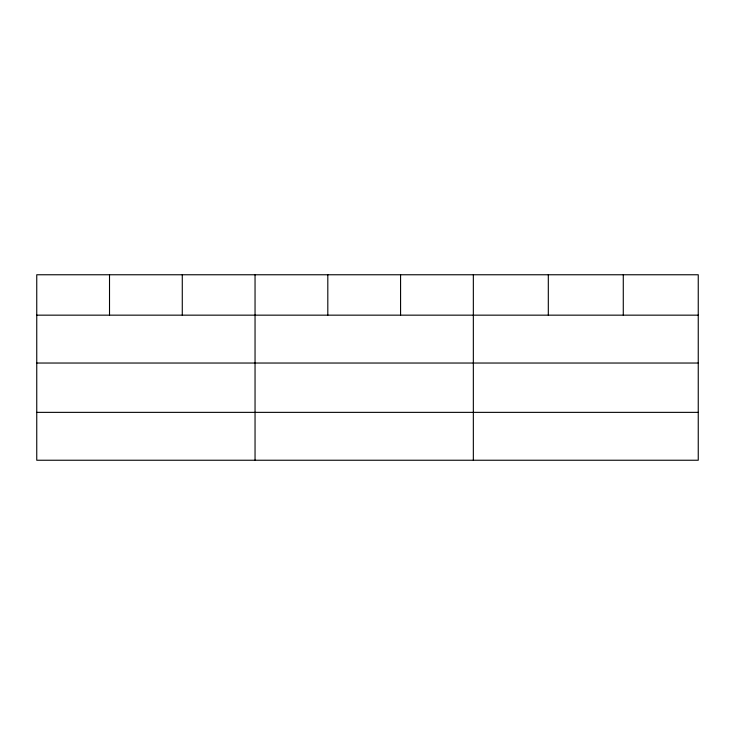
<?xml version="1.0" encoding="UTF-8"?>
<svg xmlns="http://www.w3.org/2000/svg" width="735" height="735" viewBox="0 0 735 735"><rect width="100%" height="100%" fill="white"/><g stroke="black" fill="none" stroke-linecap="round" stroke-linejoin="round"><path stroke-width="1.1" d="M698.25 363.035L698.25 274.761L36.75 274.761L36.75 460.239L698.25 460.239L698.25 363.035L36.75 363.035M36.75 315.159L698.25 315.159M36.75 412.363L698.25 412.363M623.28 274.761L623.28 315.159M548.31 274.761L548.31 315.159M473.34 274.761L473.34 460.239M400.575 274.761L400.575 315.159M327.81 274.761L327.81 315.159M255.045 274.761L255.045 460.239M182.28 274.761L182.28 315.159M109.515 274.761L109.515 315.159"/></g></svg>
